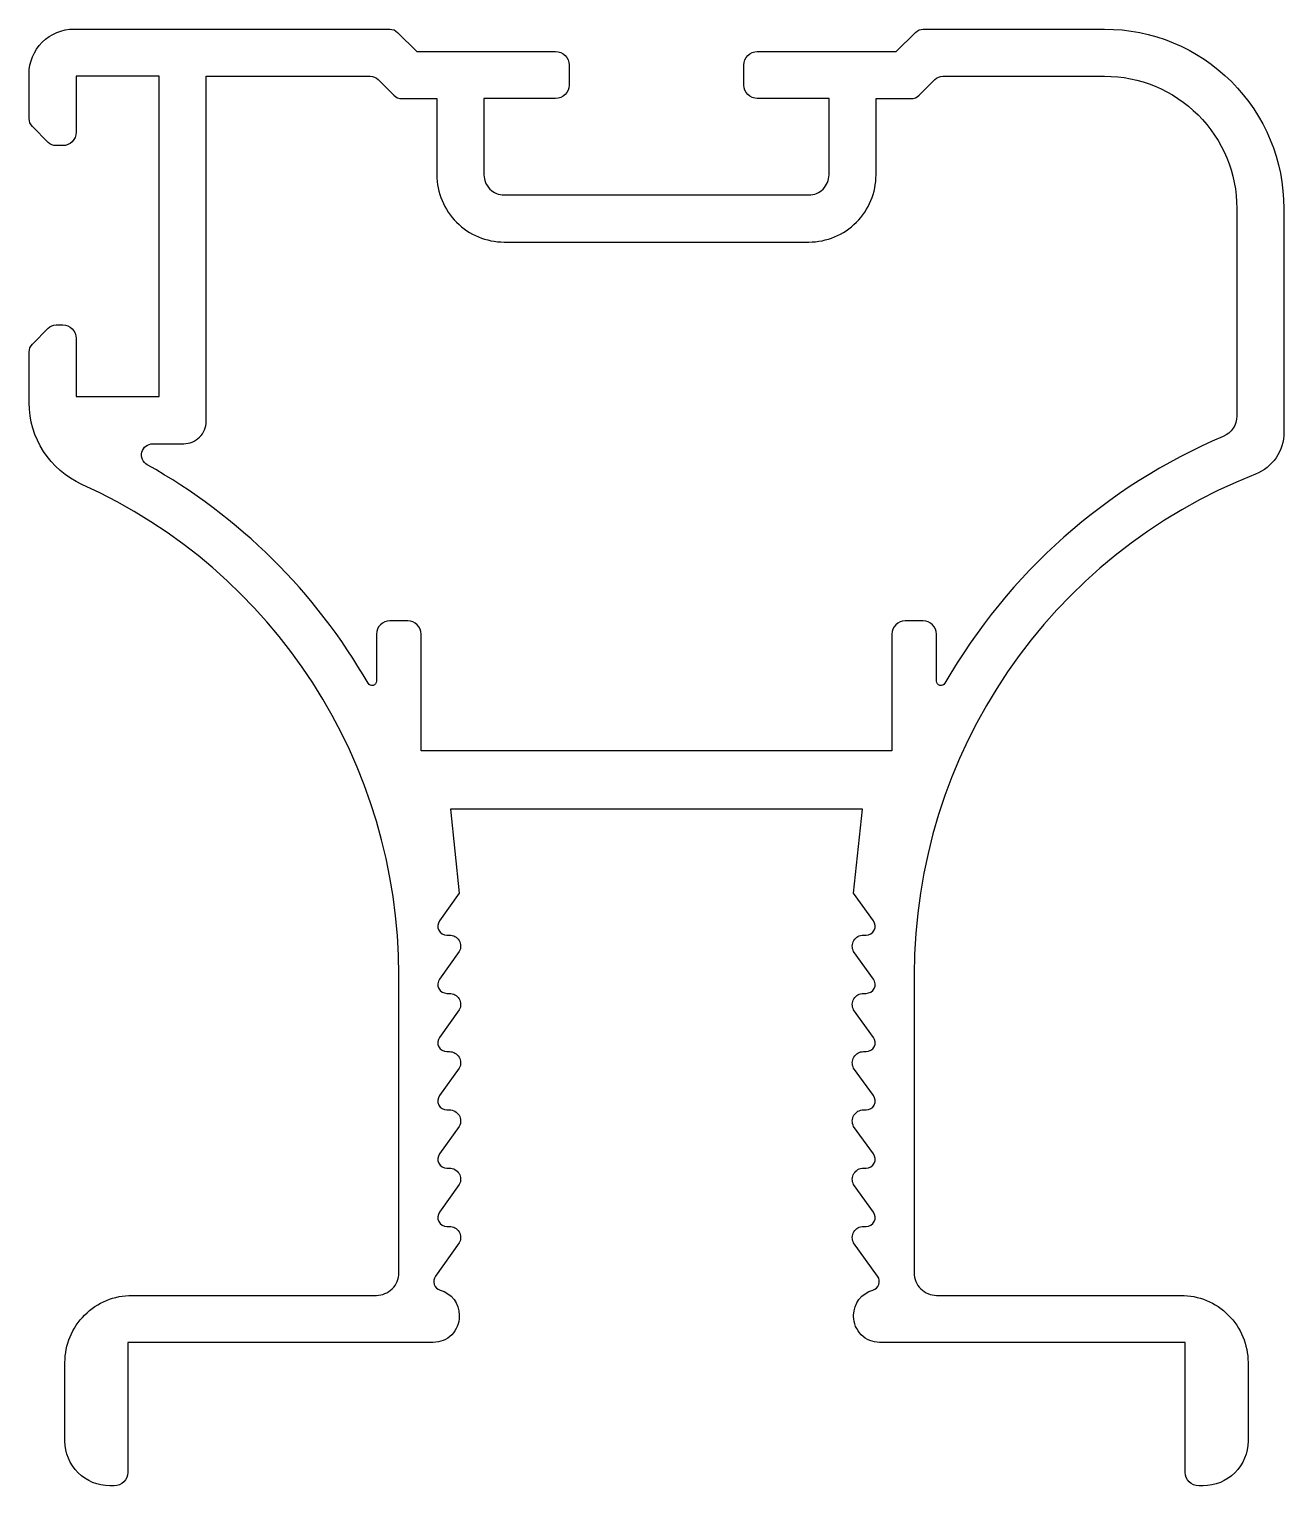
# Model space of a CAD drawing. Extents: x 591.7 to 619.7, y 651.5 to 684.
import ezdxf

# ---------------------------------------------------------------- set-up
doc = ezdxf.new("R2010")
doc.units = 0
doc.layers.get('0').update_dxf_attribs({"linetype": 'CONTINUOUS'})

msp = doc.modelspace()

# ---------------------------------------------------------------- linework, layer by layer
for points in [[(610.535, 664.059), (610.092, 664.674), (610.292, 666.554), (601.092, 666.554), (601.292, 664.674), (600.85, 664.059, 0.611192), (601.013, 663.742), (601.072, 663.742, -0.567506), (601.292, 663.374), (600.85, 662.759, 0.611192), (601.013, 662.442), (601.072, 662.442, -0.567506), (601.292, 662.074), (600.85, 661.459, 0.611192), (601.013, 661.142), (601.072, 661.142, -0.567506), (601.292, 660.774), (600.85, 660.159, 0.611192), (601.013, 659.842), (601.072, 659.842, -0.567506), (601.292, 659.474), (600.85, 658.859, 0.611192), (601.013, 658.542), (601.072, 658.542, -0.567506), (601.292, 658.174), (600.85, 657.559, 0.611192), (601.013, 657.242), (601.072, 657.242, -0.567506), (601.292, 656.874), (600.758, 656.131, 0.522084), (600.867, 655.821, -0.337224), (601.292, 655.262), (601.292, 655.234, -0.414214), (600.712, 654.654), (593.892, 654.654), (593.892, 651.754, -0.414214), (593.592, 651.454), (593.492, 651.454, -0.414214), (592.492, 652.454), (592.492, 654.204, -0.414214), (593.992, 655.704), (599.442, 655.704, 0.414214), (599.942, 656.204), (599.942, 662.855, 0.295029), (592.871, 673.796, -0.295029), (591.692, 675.619), (591.692, 676.75, -0.198912), (591.766, 676.927), (592.119, 677.28, -0.198912), (592.296, 677.354), (592.442, 677.354, -0.414214), (592.742, 677.054), (592.742, 675.754), (594.592, 675.754), (594.592, 682.904), (592.742, 682.904), (592.742, 681.654, -0.414214), (592.442, 681.354), (592.296, 681.354, -0.198912), (592.119, 681.427), (591.766, 681.78, -0.198912), (591.692, 681.957), (591.692, 682.954, -0.414214), (592.692, 683.954), (599.739, 683.954, -0.198912), (599.916, 683.88), (600.342, 683.454), (603.442, 683.454, -0.414214), (603.742, 683.154), (603.742, 682.704, -0.414214), (603.442, 682.404), (601.842, 682.404), (601.842, 680.704, 0.414214), (602.292, 680.254), (609.092, 680.254, 0.414214), (609.542, 680.704), (609.542, 682.404), (607.942, 682.404, -0.414214), (607.642, 682.704), (607.642, 683.154, -0.414214), (607.942, 683.454), (611.042, 683.454), (611.469, 683.88, -0.198912), (611.646, 683.954), (615.692, 683.954, -0.414214), (619.692, 679.954), (619.692, 674.956, -0.308446), (619.058, 674.025, 0.308446), (611.442, 662.855), (611.442, 656.204, 0.414214), (611.942, 655.704), (617.392, 655.704, -0.414214), (618.892, 654.204), (618.892, 652.454, -0.414214), (617.892, 651.454), (617.792, 651.454, -0.414214), (617.492, 651.754), (617.492, 654.654), (610.672, 654.654, -0.414214), (610.092, 655.234), (610.092, 655.262, -0.337224), (610.518, 655.821, 0.522084), (610.627, 656.131), (610.092, 656.874, -0.567506), (610.312, 657.242), (610.372, 657.242, 0.611192), (610.535, 657.559), (610.092, 658.174, -0.567506), (610.312, 658.542), (610.372, 658.542, 0.611192), (610.535, 658.859), (610.092, 659.474, -0.567506), (610.312, 659.842), (610.372, 659.842, 0.611192), (610.535, 660.159), (610.092, 660.774, -0.567506), (610.312, 661.142), (610.372, 661.142, 0.611192), (610.535, 661.459), (610.092, 662.074, -0.567506), (610.312, 662.442), (610.372, 662.442, 0.611192), (610.535, 662.759), (610.092, 663.374, -0.567506), (610.312, 663.742), (610.372, 663.742, 0.611192)], [(600.792, 680.704, 0.414214), (602.292, 679.204), (609.092, 679.204, 0.414214), (610.592, 680.704), (610.592, 682.404), (611.374, 682.404, 0.198912), (611.551, 682.477), (611.904, 682.83, -0.198912), (612.081, 682.904), (615.692, 682.904, -0.414214), (618.642, 679.954), (618.642, 675.325, -0.300844), (618.338, 674.865, 0.163205), (612.129, 669.359, -0.768039), (611.942, 669.409), (611.942, 670.454, 0.414214), (611.642, 670.754), (611.242, 670.754, 0.414214), (610.942, 670.454), (610.942, 667.854), (600.442, 667.854), (600.442, 670.454, 0.414214), (600.142, 670.754), (599.742, 670.754, 0.414214), (599.442, 670.454), (599.442, 669.409, -0.768039), (599.256, 669.359, 0.135236), (594.328, 674.235, -0.772221), (594.45, 674.704), (595.142, 674.704, 0.414214), (595.642, 675.204), (595.642, 682.904), (599.304, 682.904, -0.198912), (599.481, 682.83), (599.834, 682.477, 0.198912), (600.011, 682.404), (600.792, 682.404)]]:
    msp.add_lwpolyline(points, format="xyb", close=True)

doc.saveas('drawing.dxf')
